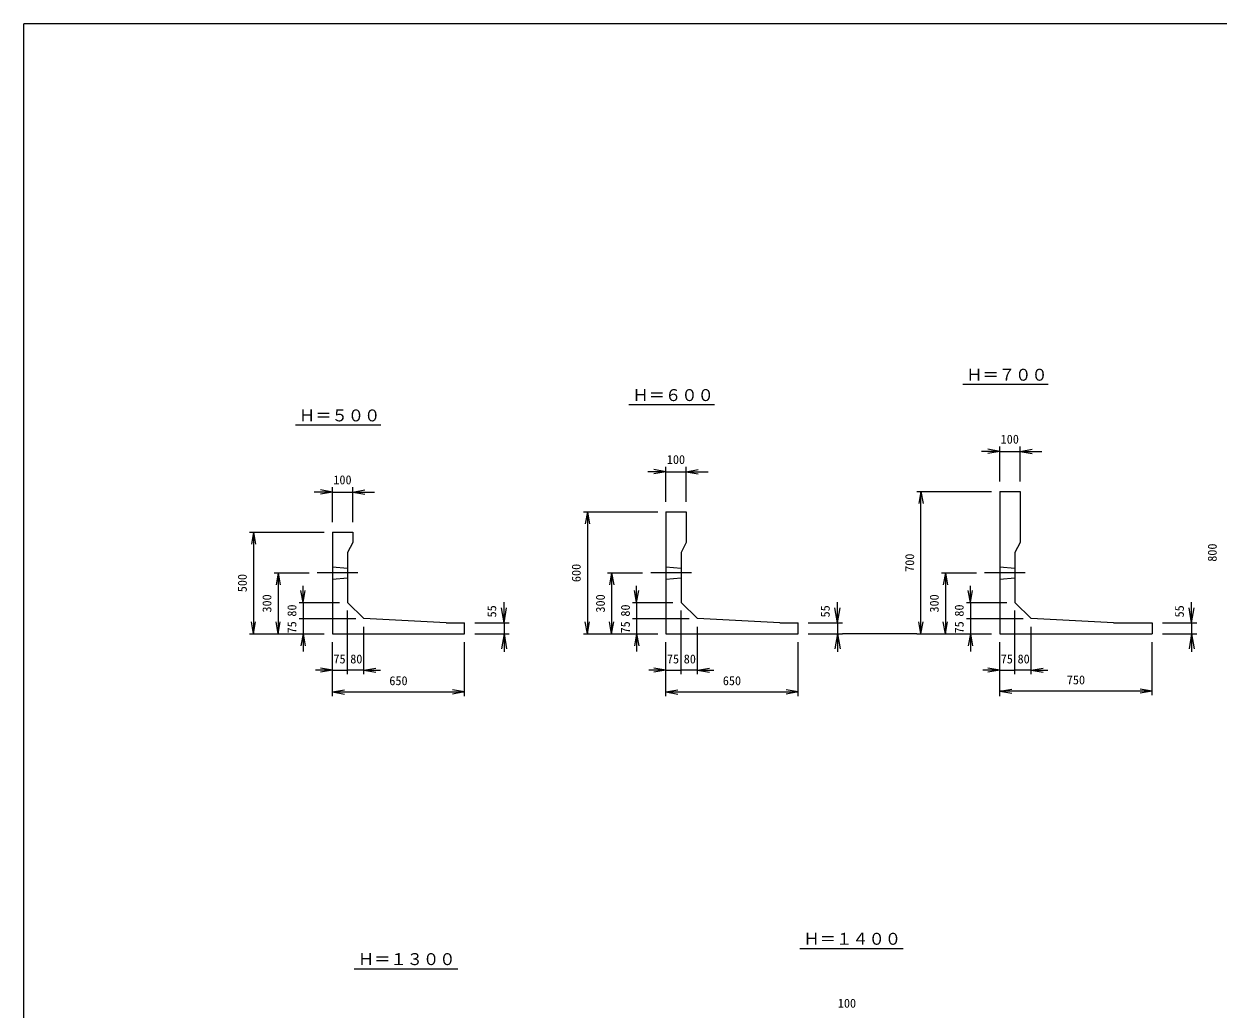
# Model space of a CAD drawing. Units: millimetres, scale not verified. Extents: x 7608 to 29127, y 3804 to 14804.
# Drawn here: x 7608 to 13481, y 9958 to 14804 of the extents above; entities that cross this region are included whole.
import ezdxf
from ezdxf.enums import TextEntityAlignment as Align

# ---------------------------------------------------------------- set-up
doc = ezdxf.new("R2010")
doc.units = ezdxf.units.MM
doc.layers.add('1', color=4, linetype='Continuous', lineweight=18)
doc.styles.add('ＭＳ ゴシック-5.0-0.0', font='')
doc.styles.get('ＭＳ ゴシック-5.0-0.0').set_extended_font_data('ＭＳ ゴシック-5.0-0.0')

msp = doc.modelspace()

# ---------------------------------------------------------------- linework, layer by layer
at = {"layer": '1'}
for p, q in [((7607.91, 3804.343), (7607.91, 14804.343)), ((23607.91, 14804.343), (7607.91, 14804.343)), ((12406.784, 12701.476), (12317.735, 12701.476)), ((12406.784, 12701.476), (12347.696, 12711.894)), ((12406.784, 12701.476), (12347.696, 12691.057)), ((12406.784, 12553.89), (12406.784, 12726.476)), ((12406.784, 12701.476), (12506.784, 12701.476)), ((12506.784, 12553.89), (12506.784, 12726.476)), ((12506.784, 12701.476), (12565.873, 12711.894)), ((12506.784, 12701.476), (12614.431, 12701.476)), ((12506.784, 12701.476), (12565.873, 12691.057)), ((10765.069, 12601.476), (10676.02, 12601.476)), ((10765.069, 12601.476), (10705.981, 12611.894)), ((10765.069, 12601.476), (10705.981, 12591.057)), ((10765.069, 12453.89), (10765.069, 12626.476)), ((10765.069, 12601.476), (10865.069, 12601.476)), ((10865.069, 12453.89), (10865.069, 12626.476)), ((10865.069, 12601.476), (10924.158, 12611.894)), ((10865.069, 12601.476), (10972.716, 12601.476)), ((10865.069, 12601.476), (10924.158, 12591.057)), ((9125.075, 12501.476), (9065.987, 12511.894)), ((9125.075, 12353.89), (9125.075, 12526.476)), ((9225.075, 12353.89), (9225.075, 12526.476)), ((9225.075, 12501.476), (9284.164, 12511.894)), ((9125.075, 12501.476), (9036.026, 12501.476)), ((9125.075, 12501.476), (9065.987, 12491.057)), ((9125.075, 12501.476), (9225.075, 12501.476)), ((9225.075, 12501.476), (9332.722, 12501.476)), ((9225.075, 12501.476), (9284.164, 12491.057)), ((11999.299, 12503.89), (12366.784, 12503.89)), ((12019.299, 12503.89), (12008.88, 12444.802)), ((12019.299, 12503.89), (12029.718, 12444.802)), ((12019.299, 11803.89), (12019.299, 12503.89)), ((10359.305, 12403.89), (10725.069, 12403.89)), ((10379.305, 12403.89), (10368.886, 12344.802)), ((10379.305, 12403.89), (10389.724, 12344.802)), ((10379.305, 12403.89), (10379.305, 11803.89)), ((8717.336, 12303.89), (9085.075, 12303.89)), ((8737.336, 12303.89), (8726.917, 12244.802)), ((8737.336, 12303.89), (8747.755, 12244.802)), ((8737.336, 12303.89), (8737.336, 11803.89)), ((8838.212, 12103.89), (9010.503, 12103.89)), ((8858.212, 12103.89), (8847.793, 12044.802)), ((8858.212, 12103.89), (8868.63, 12044.802)), ((8858.212, 12103.89), (8858.212, 11803.89)), ((9250.598, 12103.89), (9050.503, 12103.89)), ((10478.205, 12103.89), (10650.497, 12103.89)), ((10498.205, 12103.89), (10487.787, 12044.802)), ((10498.205, 12103.89), (10508.624, 12044.802)), ((10498.205, 12103.89), (10498.205, 11803.89)), ((10890.592, 12103.89), (10690.497, 12103.89)), ((12119.92, 12103.89), (12292.212, 12103.89)), ((12139.92, 12103.89), (12129.502, 12044.802)), ((12139.92, 12103.89), (12150.339, 12044.802)), ((12139.92, 12103.89), (12139.92, 11803.89)), ((12532.307, 12103.89), (12332.212, 12103.89)), ((8981.075, 11958.89), (8981.075, 12039.902)), ((10621.069, 11958.89), (10621.069, 12039.902)), ((12262.784, 11958.89), (12262.784, 12039.902)), ((8981.075, 11958.89), (8970.656, 12017.979)), ((8981.075, 11958.89), (8991.494, 12017.979)), ((10621.069, 11958.89), (10610.65, 12017.979)), ((10621.069, 11958.89), (10631.488, 12017.979)), ((12262.784, 11958.89), (12252.365, 12017.979)), ((12262.784, 11958.89), (12273.203, 12017.979)), ((8961.075, 11958.89), (9160.075, 11958.89)), ((8981.075, 11958.89), (8981.075, 11878.89)), ((9969.051, 11858.89), (9956.028, 11932.751)), ((9969.051, 11858.89), (9969.051, 11960.023)), ((9969.051, 11858.89), (9982.075, 11932.751)), ((10601.069, 11958.89), (10800.069, 11958.89)), ((10621.069, 11958.89), (10621.069, 11878.89)), ((11609.045, 11858.89), (11596.022, 11932.751)), ((11609.045, 11858.89), (11609.045, 11960.023)), ((11609.045, 11858.89), (11622.069, 11932.751)), ((12242.784, 11958.89), (12441.784, 11958.89)), ((12262.784, 11958.89), (12262.784, 11878.89)), ((13350.76, 11858.89), (13337.737, 11932.751)), ((13350.76, 11858.89), (13350.76, 11960.023)), ((13350.76, 11858.89), (13363.784, 11932.751)), ((8961.075, 11878.89), (9240.075, 11878.89)), ((8981.075, 11878.89), (8981.075, 11803.89)), ((9200.075, 11605.53), (9200.075, 11918.89)), ((10601.069, 11878.89), (10880.069, 11878.89)), ((10621.069, 11878.89), (10621.069, 11803.89)), ((10840.069, 11605.53), (10840.069, 11918.89)), ((12242.784, 11878.89), (12521.784, 11878.89)), ((12262.784, 11878.89), (12262.784, 11803.89)), ((12481.784, 11605.53), (12481.784, 11918.89)), ((8737.336, 11803.89), (8726.917, 11862.979)), ((8737.336, 11803.89), (8747.755, 11862.979)), ((8858.212, 11803.89), (8847.793, 11862.979)), ((8858.212, 11803.89), (8868.63, 11862.979)), ((9280.075, 11605.53), (9280.075, 11838.89)), ((9825.075, 11858.89), (9994.051, 11858.89)), ((9969.051, 11858.89), (9969.051, 11803.89)), ((10379.305, 11803.89), (10368.886, 11862.979)), ((10379.305, 11803.89), (10389.724, 11862.979)), ((10498.205, 11803.89), (10487.787, 11862.979)), ((10498.205, 11803.89), (10508.624, 11862.979)), ((10920.069, 11605.53), (10920.069, 11838.89)), ((11465.069, 11858.89), (11634.045, 11858.89)), ((11609.045, 11858.89), (11609.045, 11803.89)), ((12019.299, 11803.89), (12008.88, 11862.979)), ((12019.299, 11803.89), (12029.718, 11862.979)), ((12139.92, 11803.89), (12129.502, 11862.979)), ((12139.92, 11803.89), (12150.339, 11862.979)), ((12561.784, 11605.53), (12561.784, 11838.89)), ((13206.784, 11858.89), (13375.76, 11858.89)), ((13350.76, 11858.89), (13350.76, 11803.89)), ((8717.336, 11803.89), (9085.075, 11803.89)), ((8981.075, 11803.89), (8970.656, 11744.802)), ((8981.075, 11803.89), (8981.075, 11718.086)), ((8981.075, 11803.89), (8991.494, 11744.802)), ((9125.075, 11498.52), (9125.075, 11763.89)), ((9775.075, 11498.52), (9775.075, 11763.89)), ((9825.075, 11803.89), (9994.051, 11803.89)), ((9969.051, 11803.89), (9956.028, 11730.03)), ((9969.051, 11803.89), (9969.051, 11715.022)), ((9969.051, 11803.89), (9982.075, 11730.03)), ((10359.305, 11803.89), (10725.069, 11803.89)), ((10621.069, 11803.89), (10610.65, 11744.802)), ((10621.069, 11803.89), (10621.069, 11718.086)), ((10621.069, 11803.89), (10631.488, 11744.802)), ((10765.069, 11498.52), (10765.069, 11763.89)), ((11415.069, 11498.52), (11415.069, 11763.89)), ((11465.069, 11803.89), (11634.045, 11803.89)), ((11609.045, 11803.89), (11596.022, 11730.03)), ((11609.045, 11803.89), (11609.045, 11715.022)), ((11609.045, 11803.89), (11622.069, 11730.03)), ((11999.299, 11803.89), (12366.784, 11803.89)), ((12262.784, 11803.89), (12252.365, 11744.802)), ((12262.784, 11803.89), (12262.784, 11718.086)), ((12262.784, 11803.89), (12273.203, 11744.802)), ((12406.784, 11498.52), (12406.784, 11763.89)), ((13156.784, 11502.483), (13156.784, 11763.89)), ((13206.784, 11803.89), (13375.76, 11803.89)), ((13350.76, 11803.89), (13337.737, 11730.03)), ((13350.76, 11803.89), (13350.76, 11715.022)), ((13350.76, 11803.89), (13363.784, 11730.03)), ((9125.075, 11625.53), (9065.987, 11635.949)), ((9280.075, 11625.53), (9339.164, 11635.949)), ((10765.069, 11625.53), (10705.981, 11635.949)), ((10920.069, 11625.53), (10979.158, 11635.949)), ((12406.784, 11625.53), (12347.696, 11635.949)), ((12561.784, 11625.53), (12620.873, 11635.949)), ((9125.075, 11625.53), (9042.056, 11625.53)), ((9125.075, 11625.53), (9065.987, 11615.111)), ((9125.075, 11625.53), (9200.075, 11625.53)), ((9280.075, 11625.53), (9200.075, 11625.53)), ((9280.075, 11625.53), (9361.116, 11625.53)), ((9280.075, 11625.53), (9339.164, 11615.111)), ((10765.069, 11625.53), (10682.05, 11625.53)), ((10765.069, 11625.53), (10705.981, 11615.111)), ((10765.069, 11625.53), (10840.069, 11625.53)), ((10920.069, 11625.53), (10840.069, 11625.53)), ((10920.069, 11625.53), (11001.11, 11625.53)), ((10920.069, 11625.53), (10979.158, 11615.111)), ((12406.784, 11625.53), (12323.765, 11625.53)), ((12406.784, 11625.53), (12347.696, 11615.111)), ((12406.784, 11625.53), (12481.784, 11625.53)), ((12561.784, 11625.53), (12481.784, 11625.53)), ((12561.784, 11625.53), (12642.825, 11625.53)), ((12561.784, 11625.53), (12620.873, 11615.111)), ((9125.075, 11518.52), (9184.164, 11528.939)), ((9125.075, 11518.52), (9184.164, 11508.101)), ((9125.075, 11518.52), (9775.075, 11518.52)), ((9775.075, 11518.52), (9715.987, 11528.939)), ((9775.075, 11518.52), (9715.987, 11508.101)), ((10765.069, 11518.52), (10824.158, 11528.939)), ((10765.069, 11518.52), (10824.158, 11508.101)), ((10765.069, 11518.52), (11415.069, 11518.52)), ((11415.069, 11518.52), (11355.981, 11528.939)), ((11415.069, 11518.52), (11355.981, 11508.101)), ((12406.784, 11522.483), (12465.873, 11532.902)), ((12406.784, 11522.483), (12465.873, 11512.064)), ((13156.784, 11522.483), (12406.784, 11522.483)), ((13156.784, 11522.483), (13097.696, 11532.902)), ((13156.784, 11522.483), (13097.696, 11512.064))]:
    msp.add_line(p, q, dxfattribs=at)
at = {"layer": '1', "color": 2}
for p, q in [((12225.013, 13031.665), (12645.545, 13031.665)), ((10583.298, 12931.665), (11003.83, 12931.665)), ((8943.304, 12831.665), (9363.836, 12831.665)), ((12406.784, 12503.89), (12406.784, 11803.89)), ((12406.784, 12503.89), (12506.784, 12503.89)), ((12506.784, 12503.89), (12506.784, 12253.89)), ((10765.069, 12403.89), (10765.069, 11803.89)), ((10765.069, 12403.89), (10865.069, 12403.89)), ((10865.069, 12403.89), (10865.069, 12253.89)), ((9125.075, 12303.89), (9125.075, 11803.89)), ((9125.075, 12303.89), (9225.075, 12303.89)), ((9225.075, 12303.89), (9225.075, 12253.89)), ((9225.075, 12253.89), (9200.075, 12203.89)), ((10865.069, 12253.89), (10840.069, 12203.89)), ((12506.784, 12253.89), (12481.784, 12203.89)), ((9200.075, 12203.89), (9200.075, 11958.89)), ((10840.069, 12203.89), (10840.069, 11958.89)), ((12481.784, 12203.89), (12481.784, 11958.89)), ((9125.075, 12133.89), (9200.075, 12127.921)), ((10765.069, 12133.89), (10840.069, 12127.921)), ((12406.784, 12133.89), (12481.784, 12127.921)), ((9125.075, 12073.89), (9200.075, 12079.859)), ((10765.069, 12073.89), (10840.069, 12079.859)), ((12406.784, 12073.89), (12481.784, 12079.859)), ((9200.075, 11958.89), (9280.075, 11878.89)), ((10840.069, 11958.89), (10920.069, 11878.89)), ((12481.784, 11958.89), (12561.784, 11878.89)), ((9685.075, 11858.89), (9280.075, 11878.89)), ((11325.069, 11858.89), (10920.069, 11878.89)), ((12966.784, 11858.89), (12561.784, 11878.89)), ((9685.075, 11858.89), (9775.075, 11858.89)), ((9775.075, 11803.89), (9775.075, 11858.89)), ((11325.069, 11858.89), (11415.069, 11858.89)), ((11415.069, 11803.89), (11415.069, 11858.89)), ((12966.784, 11858.89), (13156.784, 11858.89)), ((13156.784, 11858.89), (13156.784, 11803.89)), ((9125.075, 11803.89), (9775.075, 11803.89)), ((10765.069, 11803.89), (11415.069, 11803.89)), ((11999.299, 11803.89), (11634.045, 11803.89)), ((12406.784, 11803.89), (13156.784, 11803.89)), ((11424.239, 10257.394), (11932.801, 10257.394)), ((9232.892, 10157.394), (9741.454, 10157.394))]:
    msp.add_line(p, q, dxfattribs=at)

# ---------------------------------------------------------------- texts
at = {"layer": '1', "color": 7, "style": 'ＭＳ ゴシック-5.0-0.0'}
for s, height, p in [('Ｈ＝７００', 58.65, (12242.635, 13031.665)), ('Ｈ＝６００', 58.65, (10600.92, 12931.665)), ('Ｈ＝５００', 58.65, (8960.926, 12831.665)), ('100', 43.99, (12411.437, 12726.487)), ('100', 43.99, (10769.722, 12626.487)), ('100', 43.99, (9129.728, 12526.487)), ('75', 43.99, (9130.247, 11645.53)), ('80', 43.99, (9212.926, 11645.53)), ('75', 43.99, (10770.241, 11645.53)), ('80', 43.99, (10852.92, 11645.53)), ('75', 43.99, (12411.956, 11645.53)), ('80', 43.99, (12494.635, 11645.53)), ('650', 43.99, (9405.075, 11538.52)), ('650', 43.99, (11045.069, 11538.52)), ('750', 43.99, (12736.784, 11542.483)), ('Ｈ＝１４００', 58.65, (11441.861, 10257.394)), ('Ｈ＝１３００', 58.65, (9250.514, 10157.394)), ('100', 43.99, (11610.663, 9952.217))]:
    msp.add_text(s, height=height, dxfattribs=at).set_placement(p, align=Align.BOTTOM_LEFT)
for s, p in [('800', (13487.158, 12158.89)), ('700', (11999.299, 12108.89)), ('600', (10359.305, 12058.89)), ('500', (8717.336, 12008.89)), ('300', (8838.212, 11908.89)), ('300', (10478.205, 11908.89)), ('300', (12119.92, 11908.89)), ('80', (8961.075, 11888.956)), ('55', (9944.052, 11885.032)), ('80', (10601.069, 11888.956)), ('55', (11584.046, 11885.032)), ('80', (12242.784, 11888.956)), ('55', (13325.761, 11885.032)), ('75', (8961.075, 11806.277)), ('75', (10601.069, 11806.277)), ('75', (12242.784, 11806.277))]:
    msp.add_text(s, height=43.99, rotation=90, dxfattribs=at).set_placement(p, align=Align.BOTTOM_LEFT)

doc.saveas('drawing.dxf')
